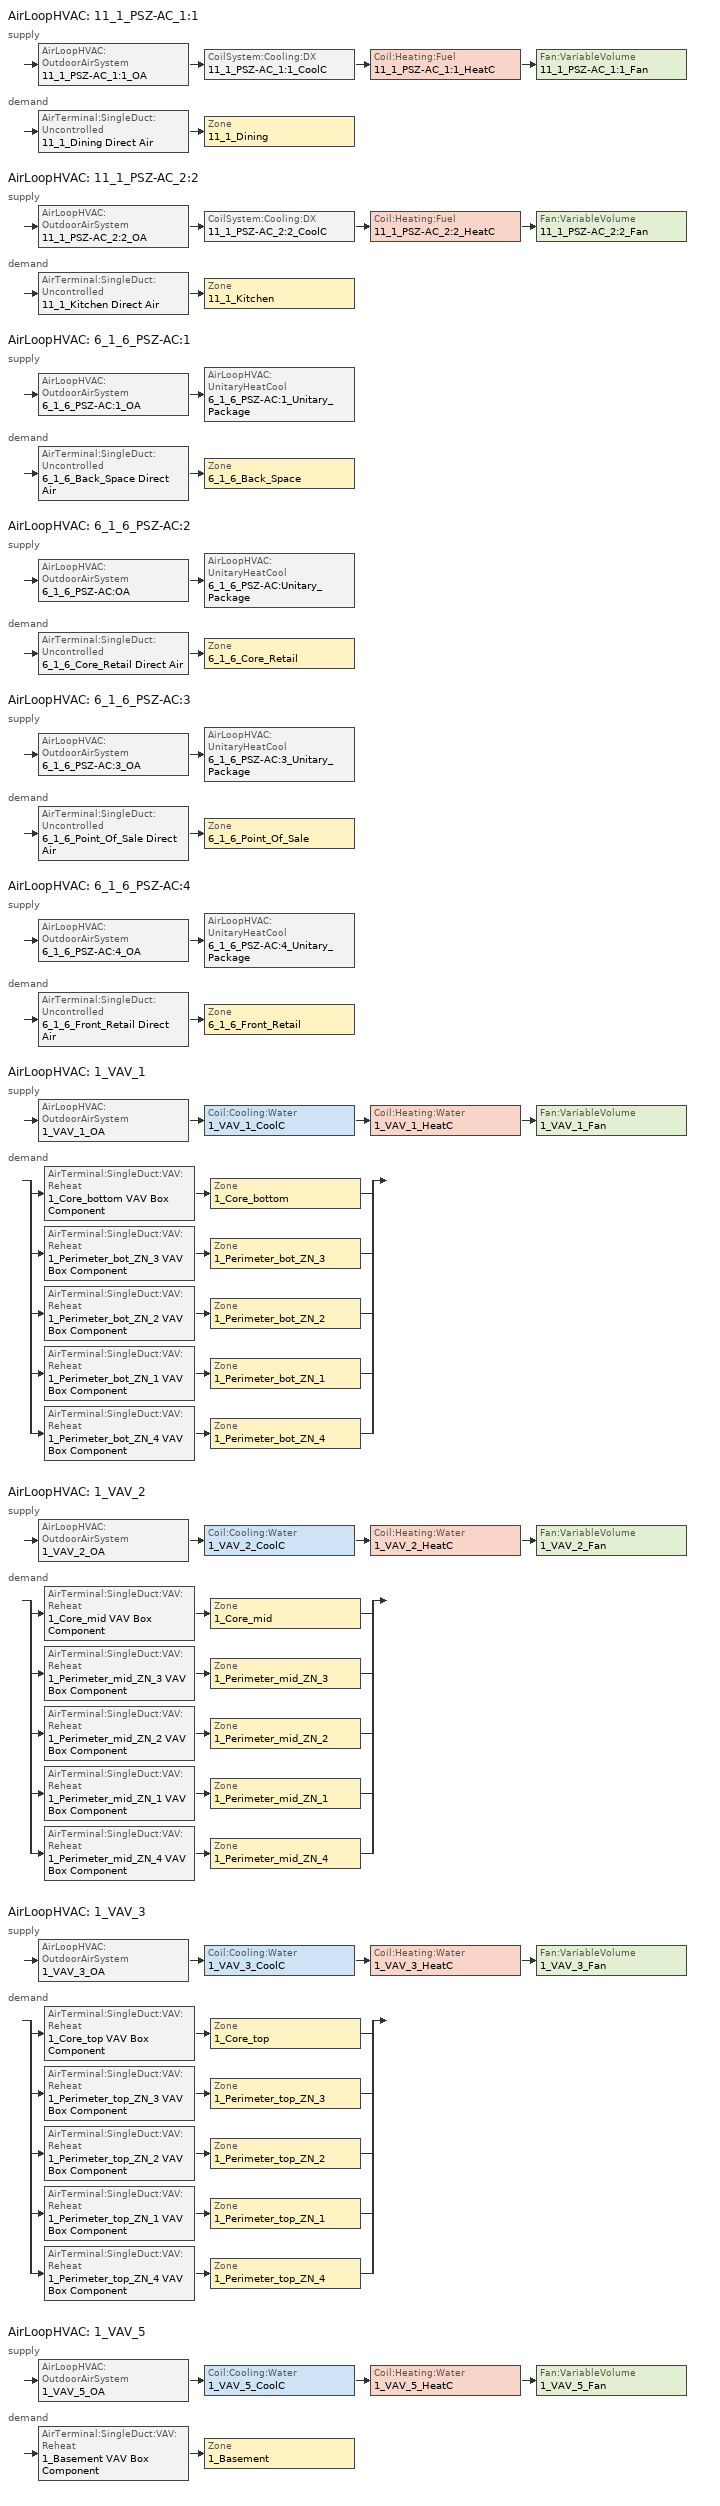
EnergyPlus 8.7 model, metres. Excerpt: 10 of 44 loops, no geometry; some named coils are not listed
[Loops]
AirLoopHVAC '11_1_PSZ-AC_1:1'
 supply: AirLoopHVAC:OutdoorAirSystem '11_1_PSZ-AC_1:1_OA' > CoilSystem:Cooling:DX '11_1_PSZ-AC_1:1_CoolC' > Coil:Heating:Fuel '11_1_PSZ-AC_1:1_HeatC' > Fan:VariableVolume '11_1_PSZ-AC_1:1_Fan'
 demand: AirTerminal:SingleDuct:Uncontrolled '11_1_Dining Direct Air' > Zone '11_1_Dining'
AirLoopHVAC '11_1_PSZ-AC_2:2'
 supply: AirLoopHVAC:OutdoorAirSystem '11_1_PSZ-AC_2:2_OA' > CoilSystem:Cooling:DX '11_1_PSZ-AC_2:2_CoolC' > Coil:Heating:Fuel '11_1_PSZ-AC_2:2_HeatC' > Fan:VariableVolume '11_1_PSZ-AC_2:2_Fan'
 demand: AirTerminal:SingleDuct:Uncontrolled '11_1_Kitchen Direct Air' > Zone '11_1_Kitchen'
AirLoopHVAC '6_1_6_PSZ-AC:1'
 supply: AirLoopHVAC:OutdoorAirSystem '6_1_6_PSZ-AC:1_OA' > AirLoopHVAC:UnitaryHeatCool '6_1_6_PSZ-AC:1_Unitary_Package'
 demand: AirTerminal:SingleDuct:Uncontrolled '6_1_6_Back_Space Direct Air' > Zone '6_1_6_Back_Space'
AirLoopHVAC '6_1_6_PSZ-AC:2'
 supply: AirLoopHVAC:OutdoorAirSystem '6_1_6_PSZ-AC:OA' > AirLoopHVAC:UnitaryHeatCool '6_1_6_PSZ-AC:Unitary_Package'
 demand: AirTerminal:SingleDuct:Uncontrolled '6_1_6_Core_Retail Direct Air' > Zone '6_1_6_Core_Retail'
AirLoopHVAC '6_1_6_PSZ-AC:3'
 supply: AirLoopHVAC:OutdoorAirSystem '6_1_6_PSZ-AC:3_OA' > AirLoopHVAC:UnitaryHeatCool '6_1_6_PSZ-AC:3_Unitary_Package'
 demand: AirTerminal:SingleDuct:Uncontrolled '6_1_6_Point_Of_Sale Direct Air' > Zone '6_1_6_Point_Of_Sale'
AirLoopHVAC '6_1_6_PSZ-AC:4'
 supply: AirLoopHVAC:OutdoorAirSystem '6_1_6_PSZ-AC:4_OA' > AirLoopHVAC:UnitaryHeatCool '6_1_6_PSZ-AC:4_Unitary_Package'
 demand: AirTerminal:SingleDuct:Uncontrolled '6_1_6_Front_Retail Direct Air' > Zone '6_1_6_Front_Retail'
AirLoopHVAC '1_VAV_1'
 supply: AirLoopHVAC:OutdoorAirSystem '1_VAV_1_OA' > Coil:Cooling:Water '1_VAV_1_CoolC' > Coil:Heating:Water '1_VAV_1_HeatC' > Fan:VariableVolume '1_VAV_1_Fan'
 demand: split
  | AirTerminal:SingleDuct:VAV:Reheat '1_Core_bottom VAV Box Component' > Zone '1_Core_bottom'
  | AirTerminal:SingleDuct:VAV:Reheat '1_Perimeter_bot_ZN_3 VAV Box Component' > Zone '1_Perimeter_bot_ZN_3'
  | AirTerminal:SingleDuct:VAV:Reheat '1_Perimeter_bot_ZN_2 VAV Box Component' > Zone '1_Perimeter_bot_ZN_2'
  | AirTerminal:SingleDuct:VAV:Reheat '1_Perimeter_bot_ZN_1 VAV Box Component' > Zone '1_Perimeter_bot_ZN_1'
  | AirTerminal:SingleDuct:VAV:Reheat '1_Perimeter_bot_ZN_4 VAV Box Component' > Zone '1_Perimeter_bot_ZN_4'
AirLoopHVAC '1_VAV_2'
 supply: AirLoopHVAC:OutdoorAirSystem '1_VAV_2_OA' > Coil:Cooling:Water '1_VAV_2_CoolC' > Coil:Heating:Water '1_VAV_2_HeatC' > Fan:VariableVolume '1_VAV_2_Fan'
 demand: split
  | AirTerminal:SingleDuct:VAV:Reheat '1_Core_mid VAV Box Component' > Zone '1_Core_mid'
  | AirTerminal:SingleDuct:VAV:Reheat '1_Perimeter_mid_ZN_3 VAV Box Component' > Zone '1_Perimeter_mid_ZN_3'
  | AirTerminal:SingleDuct:VAV:Reheat '1_Perimeter_mid_ZN_2 VAV Box Component' > Zone '1_Perimeter_mid_ZN_2'
  | AirTerminal:SingleDuct:VAV:Reheat '1_Perimeter_mid_ZN_1 VAV Box Component' > Zone '1_Perimeter_mid_ZN_1'
  | AirTerminal:SingleDuct:VAV:Reheat '1_Perimeter_mid_ZN_4 VAV Box Component' > Zone '1_Perimeter_mid_ZN_4'
AirLoopHVAC '1_VAV_3'
 supply: AirLoopHVAC:OutdoorAirSystem '1_VAV_3_OA' > Coil:Cooling:Water '1_VAV_3_CoolC' > Coil:Heating:Water '1_VAV_3_HeatC' > Fan:VariableVolume '1_VAV_3_Fan'
 demand: split
  | AirTerminal:SingleDuct:VAV:Reheat '1_Core_top VAV Box Component' > Zone '1_Core_top'
  | AirTerminal:SingleDuct:VAV:Reheat '1_Perimeter_top_ZN_3 VAV Box Component' > Zone '1_Perimeter_top_ZN_3'
  | AirTerminal:SingleDuct:VAV:Reheat '1_Perimeter_top_ZN_2 VAV Box Component' > Zone '1_Perimeter_top_ZN_2'
  | AirTerminal:SingleDuct:VAV:Reheat '1_Perimeter_top_ZN_1 VAV Box Component' > Zone '1_Perimeter_top_ZN_1'
  | AirTerminal:SingleDuct:VAV:Reheat '1_Perimeter_top_ZN_4 VAV Box Component' > Zone '1_Perimeter_top_ZN_4'
AirLoopHVAC '1_VAV_5'
 supply: AirLoopHVAC:OutdoorAirSystem '1_VAV_5_OA' > Coil:Cooling:Water '1_VAV_5_CoolC' > Coil:Heating:Water '1_VAV_5_HeatC' > Fan:VariableVolume '1_VAV_5_Fan'
 demand: AirTerminal:SingleDuct:VAV:Reheat '1_Basement VAV Box Component' > Zone '1_Basement'
[DesignSpecification:OutdoorAir]
Name | Outdoor Air Method | Outdoor Air Flow per Person {m3/s-person} | Outdoor Air Flow per Zone Floor Area {m3/s-m2}
11_1_SZ DSOA Dining | Flow/Person | 0.01
11_1_SZ DSOA Kitchen | Flow/Person | 0.008
6_1_6_SZ DSOA Back_Space | Flow/Area |  | 0.00075
6_1_6_SZ DSOA Core_Retail; 6_1_6_SZ DSOA Front_Retail; 6_1_6_SZ DSOA Point_Of_Sale | Flow/Area |  | 0.0015
1_SZ DSOA Basement; 1_SZ DSOA Core_bottom; 1_SZ DSOA Core_mid; 1_SZ DSOA Core_top; 1_SZ DSOA Perimeter_bot_ZN_1; 1_SZ DSOA Perimeter_bot_ZN_2; 1_SZ DSOA Perimeter_bot_ZN_3; 1_SZ DSOA Perimeter_bot_ZN_4; 1_SZ DSOA Perimeter_mid_ZN_1; 1_SZ DSOA Perimeter_mid_ZN_2; 1_SZ DSOA Perimeter_mid_ZN_3; 1_SZ DSOA Perimeter_mid_ZN_4; 1_SZ DSOA Perimeter_top_ZN_1; 1_SZ DSOA Perimeter_top_ZN_2; 1_SZ DSOA Perimeter_top_ZN_3; 1_SZ DSOA Perimeter_top_ZN_4 | Flow/Person | 0.0125
[Sizing:Zone] Zone Cooling Design Supply Air Temperature Input Method=SupplyAirTemperature; Zone Heating Design Supply Air Temperature Input Method=SupplyAirTemperature; Zone Cooling Design Supply Air Humidity Ratio {kgWater/kgDryAir}=0.0085; Zone Heating Design Supply Air Humidity Ratio {kgWater/kgDryAir}=0.008; Cooling Design Air Flow Method=DesignDay; Heating Design Air Flow Method=DesignDay
Name | Zone Cooling Design Supply Air Temperature {C} | Zone Heating Design Supply Air Temperature {C} | Design Specification Outdoor Air Object
11_1_Dining | 14 | 40 | 11_1_SZ DSOA Dining
11_1_Kitchen | 14 | 40 | 11_1_SZ DSOA Kitchen
6_1_6_Back_Space | 14 | 40 | 6_1_6_SZ DSOA Back_Space
6_1_6_Core_Retail | 14 | 40 | 6_1_6_SZ DSOA Core_Retail
6_1_6_Front_Retail | 14 | 40 | 6_1_6_SZ DSOA Front_Retail
6_1_6_Point_Of_Sale | 14 | 40 | 6_1_6_SZ DSOA Point_Of_Sale
1_Basement | 12.8 | 50 | 1_SZ DSOA Basement
1_Core_bottom | 12.8 | 50 | 1_SZ DSOA Core_bottom
1_Core_mid | 12.8 | 50 | 1_SZ DSOA Core_mid
1_Core_top | 12.8 | 50 | 1_SZ DSOA Core_top
1_Perimeter_bot_ZN_1 | 12.8 | 50 | 1_SZ DSOA Perimeter_bot_ZN_1
1_Perimeter_bot_ZN_2 | 12.8 | 50 | 1_SZ DSOA Perimeter_bot_ZN_2
1_Perimeter_bot_ZN_3 | 12.8 | 50 | 1_SZ DSOA Perimeter_bot_ZN_3
1_Perimeter_bot_ZN_4 | 12.8 | 50 | 1_SZ DSOA Perimeter_bot_ZN_4
1_Perimeter_mid_ZN_1 | 12.8 | 50 | 1_SZ DSOA Perimeter_mid_ZN_1
1_Perimeter_mid_ZN_2 | 12.8 | 50 | 1_SZ DSOA Perimeter_mid_ZN_2
1_Perimeter_mid_ZN_3 | 12.8 | 50 | 1_SZ DSOA Perimeter_mid_ZN_3
1_Perimeter_mid_ZN_4 | 12.8 | 50 | 1_SZ DSOA Perimeter_mid_ZN_4
1_Perimeter_top_ZN_1 | 12.8 | 50 | 1_SZ DSOA Perimeter_top_ZN_1
1_Perimeter_top_ZN_2 | 12.8 | 50 | 1_SZ DSOA Perimeter_top_ZN_2
1_Perimeter_top_ZN_3 | 12.8 | 50 | 1_SZ DSOA Perimeter_top_ZN_3
1_Perimeter_top_ZN_4 | 12.8 | 50 | 1_SZ DSOA Perimeter_top_ZN_4
[Sizing:System] Type of Load to Size On=Sensible; Design Outdoor Air Flow Rate {m3/s}=AUTOSIZE; Preheat Design Temperature {C}=7; Preheat Design Humidity Ratio {kgWater/kgDryAir}=0.008; Precool Design Temperature {C}=12.8; Precool Design Humidity Ratio {kgWater/kgDryAir}=0.008; Central Cooling Design Supply Air Temperature {C}=12.8; Type of Zone Sum to Use=NonCoincident; Central Cooling Design Supply Air Humidity Ratio {kgWater/kgDryAir}=0.0085; Central Heating Design Supply Air Humidity Ratio {kgWater/kgDryAir}=0.008; Cooling Supply Air Flow Rate Method=DesignDay; Heating Supply Air Flow Rate Method=DesignDay; Zone Maximum Outdoor Air Fraction=1; Cooling Design Capacity Method=CoolingDesignCapacity; Cooling Design Capacity {W}=autosize; Heating Design Capacity Method=HeatingDesignCapacity; Heating Design Capacity {W}=autosize; Central Cooling Capacity Control Method=VAV
Name | Central Heating Maximum System Air Flow Ratio | Central Heating Design Supply Air Temperature {C} | 100% Outdoor Air in Cooling | 100% Outdoor Air in Heating | Cooling Supply Air Flow Rate {m3/s} | Heating Supply Air Flow Rate {m3/s}
11_1_PSZ-AC_1:1; 6_1_6_PSZ-AC:1; 6_1_6_PSZ-AC:2; 6_1_6_PSZ-AC:3; 6_1_6_PSZ-AC:4 | 1 | 40 | No | No | 0 | 0
11_1_PSZ-AC_2:2 | 1 | 40 | YES | YES | 0 | 0
1_VAV_1; 1_VAV_2; 1_VAV_3; 1_VAV_5 | 0.3 | 16.7 | No | No
[ZoneControl:Thermostat]
Name | Zone or ZoneList | Control Type Schedule | Control 1
11_1_Dining Thermostat | 11_1_Dining | 11_1_Dual Zone Control Type Sched | 11_1_Dining DualSPSched
11_1_Kitchen Thermostat | 11_1_Kitchen | 11_1_Dual Zone Control Type Sched | 11_1_Kitchen DualSPSched
6_1_6_Back_Space Thermostat | 6_1_6_Back_Space | 6_1_6_Dual Zone Control Type Sched | 6_1_6_Back_Space DualSPSched
6_1_6_Core_Retail Thermostat | 6_1_6_Core_Retail | 6_1_6_Dual Zone Control Type Sched | 6_1_6_Core_Retail DualSPSched
6_1_6_Front_Retail Thermostat | 6_1_6_Front_Retail | 6_1_6_Dual Zone Control Type Sched | 6_1_6_Front_Retail DualSPSched
6_1_6_Point_Of_Sale Thermostat | 6_1_6_Point_Of_Sale | 6_1_6_Dual Zone Control Type Sched | 6_1_6_Point_Of_Sale DualSPSched
1_Basement Thermostat | 1_Basement | 1_Dual Zone Control Type Sched | 1_Basement DualSPSched
1_Core_bottom Thermostat | 1_Core_bottom | 1_Dual Zone Control Type Sched | 1_Core_bottom DualSPSched
1_Core_mid Thermostat | 1_Core_mid | 1_Dual Zone Control Type Sched | 1_Core_mid DualSPSched
1_Core_top Thermostat | 1_Core_top | 1_Dual Zone Control Type Sched | 1_Core_top DualSPSched
1_Perimeter_bot_ZN_1 Thermostat | 1_Perimeter_bot_ZN_1 | 1_Dual Zone Control Type Sched | 1_Perimeter_bot_ZN_1 DualSPSched
1_Perimeter_bot_ZN_2 Thermostat | 1_Perimeter_bot_ZN_2 | 1_Dual Zone Control Type Sched | 1_Perimeter_bot_ZN_2 DualSPSched
1_Perimeter_bot_ZN_3 Thermostat | 1_Perimeter_bot_ZN_3 | 1_Dual Zone Control Type Sched | 1_Perimeter_bot_ZN_3 DualSPSched
1_Perimeter_bot_ZN_4 Thermostat | 1_Perimeter_bot_ZN_4 | 1_Dual Zone Control Type Sched | 1_Perimeter_bot_ZN_4 DualSPSched
1_Perimeter_mid_ZN_1 Thermostat | 1_Perimeter_mid_ZN_1 | 1_Dual Zone Control Type Sched | 1_Perimeter_mid_ZN_1 DualSPSched
1_Perimeter_mid_ZN_2 Thermostat | 1_Perimeter_mid_ZN_2 | 1_Dual Zone Control Type Sched | 1_Perimeter_mid_ZN_2 DualSPSched
1_Perimeter_mid_ZN_3 Thermostat | 1_Perimeter_mid_ZN_3 | 1_Dual Zone Control Type Sched | 1_Perimeter_mid_ZN_3 DualSPSched
1_Perimeter_mid_ZN_4 Thermostat | 1_Perimeter_mid_ZN_4 | 1_Dual Zone Control Type Sched | 1_Perimeter_mid_ZN_4 DualSPSched
1_Perimeter_top_ZN_1 Thermostat | 1_Perimeter_top_ZN_1 | 1_Dual Zone Control Type Sched | 1_Perimeter_top_ZN_1 DualSPSched
1_Perimeter_top_ZN_2 Thermostat | 1_Perimeter_top_ZN_2 | 1_Dual Zone Control Type Sched | 1_Perimeter_top_ZN_2 DualSPSched
1_Perimeter_top_ZN_3 Thermostat | 1_Perimeter_top_ZN_3 | 1_Dual Zone Control Type Sched | 1_Perimeter_top_ZN_3 DualSPSched
1_Perimeter_top_ZN_4 Thermostat | 1_Perimeter_top_ZN_4 | 1_Dual Zone Control Type Sched | 1_Perimeter_top_ZN_4 DualSPSched
[ThermostatSetpoint:DualSetpoint]
Name | Heating Setpoint Temperature Schedule | Cooling Setpoint Temperature Schedule
11_1_Dining DualSPSched | 11_1_HTGSETP_SCH | 11_1_CLGSETP_SCH
11_1_Kitchen DualSPSched | 11_1_HTGSETP_KITCHEN_SCH | 11_1_CLGSETP_KITCHEN_SCH
6_1_6_Back_Space DualSPSched; 6_1_6_Core_Retail DualSPSched; 6_1_6_Front_Retail DualSPSched; 6_1_6_Point_Of_Sale DualSPSched | 6_1_6_HTGSETP_SCH | 6_1_6_CLGSETP_SCH
1_Basement DualSPSched; 1_Core_bottom DualSPSched; 1_Core_mid DualSPSched; 1_Core_top DualSPSched; 1_Perimeter_bot_ZN_1 DualSPSched; 1_Perimeter_bot_ZN_2 DualSPSched; 1_Perimeter_bot_ZN_3 DualSPSched; 1_Perimeter_bot_ZN_4 DualSPSched; 1_Perimeter_mid_ZN_1 DualSPSched; 1_Perimeter_mid_ZN_2 DualSPSched; 1_Perimeter_mid_ZN_3 DualSPSched; 1_Perimeter_mid_ZN_4 DualSPSched; 1_Perimeter_top_ZN_1 DualSPSched; 1_Perimeter_top_ZN_2 DualSPSched; 1_Perimeter_top_ZN_3 DualSPSched; 1_Perimeter_top_ZN_4 DualSPSched | 1_HTGSETP_SCH | 1_CLGSETP_SCH
[AirTerminal:SingleDuct:Uncontrolled] Maximum Air Flow Rate {m3/s}=AUTOSIZE
Name | Availability Schedule
11_1_Dining Direct Air; 11_1_Kitchen Direct Air | 11_1_ALWAYS_ON
6_1_6_Back_Space Direct Air; 6_1_6_Core_Retail Direct Air; 6_1_6_Front_Retail Direct Air; 6_1_6_Point_Of_Sale Direct Air | 6_1_6_ALWAYS_ON
[AirTerminal:SingleDuct:VAV:Reheat] Availability Schedule=1_ALWAYS_ON; Maximum Air Flow Rate {m3/s}=AUTOSIZE; Zone Minimum Air Flow Input Method=Constant; Constant Minimum Air Flow Fraction=0.3; Maximum Hot Water or Steam Flow Rate {m3/s}=AUTOSIZE; Minimum Hot Water or Steam Flow Rate {m3/s}=0; Convergence Tolerance=0.001; Damper Heating Action=NORMAL; Maximum Flow per Zone Floor Area During Reheat {m3/s-m2}=AUTOCALCULATE; Maximum Flow Fraction During Reheat=AUTOCALCULATE
Name | Reheat Coil
1_Basement VAV Box Component | 1_Basement VAV Box Reheat Coil
1_Core_bottom VAV Box Component | 1_Core_bottom VAV Box Reheat Coil
1_Core_mid VAV Box Component | 1_Core_mid VAV Box Reheat Coil
1_Core_top VAV Box Component | 1_Core_top VAV Box Reheat Coil
1_Perimeter_bot_ZN_1 VAV Box Component | 1_Perimeter_bot_ZN_1 VAV Box Reheat Coil
1_Perimeter_bot_ZN_2 VAV Box Component | 1_Perimeter_bot_ZN_2 VAV Box Reheat Coil
1_Perimeter_bot_ZN_3 VAV Box Component | 1_Perimeter_bot_ZN_3 VAV Box Reheat Coil
1_Perimeter_bot_ZN_4 VAV Box Component | 1_Perimeter_bot_ZN_4 VAV Box Reheat Coil
1_Perimeter_mid_ZN_1 VAV Box Component | 1_Perimeter_mid_ZN_1 VAV Box Reheat Coil
1_Perimeter_mid_ZN_2 VAV Box Component | 1_Perimeter_mid_ZN_2 VAV Box Reheat Coil
1_Perimeter_mid_ZN_3 VAV Box Component | 1_Perimeter_mid_ZN_3 VAV Box Reheat Coil
1_Perimeter_mid_ZN_4 VAV Box Component | 1_Perimeter_mid_ZN_4 VAV Box Reheat Coil
1_Perimeter_top_ZN_1 VAV Box Component | 1_Perimeter_top_ZN_1 VAV Box Reheat Coil
1_Perimeter_top_ZN_2 VAV Box Component | 1_Perimeter_top_ZN_2 VAV Box Reheat Coil
1_Perimeter_top_ZN_3 VAV Box Component | 1_Perimeter_top_ZN_3 VAV Box Reheat Coil
1_Perimeter_top_ZN_4 VAV Box Component | 1_Perimeter_top_ZN_4 VAV Box Reheat Coil
[Zone equipment]
11_1_Dining: 11_1_Dining Exhaust Fan, 11_1_Dining Direct Air
11_1_Kitchen: 11_1_Kitchen Exhaust Fan, 11_1_Kitchen Direct Air
6_1_6_Back_Space: 6_1_6_Back_Space Direct Air
6_1_6_Core_Retail: 6_1_6_Core_Retail Direct Air
6_1_6_Front_Retail: 6_1_6_Front_Retail Direct Air
6_1_6_Point_Of_Sale: 6_1_6_Point_Of_Sale Direct Air
1_Basement: 1_Basement VAV Box Component
1_Core_bottom: 1_Core_bottom VAV Box Component
1_Core_mid: 1_Core_mid VAV Box Component
1_Core_top: 1_Core_top VAV Box Component
1_Perimeter_bot_ZN_1: 1_Perimeter_bot_ZN_1 VAV Box Component
1_Perimeter_bot_ZN_2: 1_Perimeter_bot_ZN_2 VAV Box Component
1_Perimeter_bot_ZN_3: 1_Perimeter_bot_ZN_3 VAV Box Component
1_Perimeter_bot_ZN_4: 1_Perimeter_bot_ZN_4 VAV Box Component
1_Perimeter_mid_ZN_1: 1_Perimeter_mid_ZN_1 VAV Box Component
1_Perimeter_mid_ZN_2: 1_Perimeter_mid_ZN_2 VAV Box Component
1_Perimeter_mid_ZN_3: 1_Perimeter_mid_ZN_3 VAV Box Component
1_Perimeter_mid_ZN_4: 1_Perimeter_mid_ZN_4 VAV Box Component
1_Perimeter_top_ZN_1: 1_Perimeter_top_ZN_1 VAV Box Component
1_Perimeter_top_ZN_2: 1_Perimeter_top_ZN_2 VAV Box Component
1_Perimeter_top_ZN_3: 1_Perimeter_top_ZN_3 VAV Box Component
1_Perimeter_top_ZN_4: 1_Perimeter_top_ZN_4 VAV Box Component
[Fan:VariableVolume] Maximum Flow Rate {m3/s}=AUTOSIZE; Fan Power Minimum Air Flow Rate {m3/s}=0; Motor In Airstream Fraction=1; Fan Power Coefficient 1=0.0407599; Fan Power Coefficient 2=0.088045; Fan Power Coefficient 3=-0.0729261; Fan Power Coefficient 4=0.94374; Fan Power Coefficient 5=0
Name | Availability Schedule | Fan Total Efficiency | Pressure Rise {Pa} | Fan Power Minimum Flow Rate Input Method | Motor Efficiency
11_1_PSZ-AC_1:1_Fan; 11_1_PSZ-AC_2:2_Fan | 11_1_HVACOperationSchd | 0.5915 | 500 | Fraction | 0.91
1_VAV_1_Fan; 1_VAV_3_Fan | 1_ReheatCoilAvailSched | 0.6045 | 1017.592 | FixedFlowRate | 0.93
1_VAV_2_Fan | 1_ReheatCoilAvailSched | 0.6175 | 1017.592 | FixedFlowRate | 0.95
1_VAV_5_Fan | 1_ReheatCoilAvailSched | 0.5915 | 1109.648 | FixedFlowRate | 0.91
[Fan:OnOff] Availability Schedule=6_1_6_HVACOperationSchd; Maximum Flow Rate {m3/s}=AUTOSIZE; Motor In Airstream Fraction=1
Name | Fan Total Efficiency | Pressure Rise {Pa} | Motor Efficiency
6_1_6_PSZ-AC:1_Unitary_Package_fan | 0.56875 | 622 | 0.875
6_1_6_PSZ-AC:Unitary_Package_fan | 0.5915 | 1109.648 | 0.91
6_1_6_PSZ-AC:3_Unitary_Package_fan | 0.546 | 622 | 0.84
6_1_6_PSZ-AC:4_Unitary_Package_fan | 0.53625 | 622 | 0.825
[Fan:ZoneExhaust] Availability Schedule=11_1_HVACOperationSchd; Fan Total Efficiency=1; Pressure Rise {Pa}=1.0e-006
Name | Maximum Flow Rate {m3/s}
11_1_Dining Exhaust Fan | 1.828
11_1_Kitchen Exhaust Fan | 0.06
[Coil:Cooling:Water] Availability Schedule=1_CoolingCoilAvailSched; Design Water Flow Rate {m3/s}=AUTOSIZE; Design Air Flow Rate {m3/s}=AUTOSIZE; Design Inlet Water Temperature {C}=AUTOSIZE; Design Inlet Air Temperature {C}=AUTOSIZE; Design Outlet Air Temperature {C}=AUTOSIZE; Design Inlet Air Humidity Ratio {kgWater/kgDryAir}=AUTOSIZE; Design Outlet Air Humidity Ratio {kgWater/kgDryAir}=AUTOSIZE; Type of Analysis=SimpleAnalysis; Heat Exchanger Configuration=CrossFlow
1_VAV_3_CoolC; 1_VAV_2_CoolC; 1_VAV_1_CoolC; 1_VAV_5_CoolC
[Coil:Cooling:DX:SingleSpeed] Gross Rated Total Cooling Capacity {W}=AUTOSIZE; Gross Rated Sensible Heat Ratio=AUTOSIZE; Rated Air Flow Rate {m3/s}=AUTOSIZE
Name | Availability Schedule | Gross Rated Cooling COP {W/W} | Total Cooling Capacity Function of Temperature Curve | Total Cooling Capacity Function of Flow Fraction Curve | Energy Input Ratio Function of Temperature Curve | Energy Input Ratio Function of Flow Fraction Curve | Part Load Fraction Correlation Curve
11_1_PSZ-AC_2:2_CoolC DXCoil | 11_1_CoolingCoilAvailSched | 3.66668 | 11_1_Cool-Cap-fT | 11_1_ConstantCubic | 11_1_Cool-EIR-fT | 11_1_ConstantCubic | 11_1_Cool-PLF-fPLR
6_1_6_PSZ-AC:1_Unitary_Package_CoolCoil | 6_1_6_CoolingCoilAvailSched | 3.50016 | 6_1_6_Cool-Cap-fT | 6_1_6_ConstantCubic | 6_1_6_Cool-EIR-fT | 6_1_6_ConstantCubic | 6_1_6_Cool-PLF-fPLR
6_1_6_PSZ-AC:Unitary_Package_CoolCoil | 6_1_6_CoolingCoilAvailSched | 3.23372 | 6_1_6_Measured_CoolCStandard10Ton_CapFT | 6_1_6_Measured_CoolCStandard10Ton_CapFF | 6_1_6_Measured_CoolCStandard10Ton_EIRFT | 6_1_6_Measured_CoolCStandard10Ton_EIRFFF | 6_1_6_No_PLR_Degredation
6_1_6_PSZ-AC:3_Unitary_Package_CoolCoil; 6_1_6_PSZ-AC:4_Unitary_Package_CoolCoil | 6_1_6_CoolingCoilAvailSched | 3.66668 | 6_1_6_Cool-Cap-fT | 6_1_6_ConstantCubic | 6_1_6_Cool-EIR-fT | 6_1_6_ConstantCubic | 6_1_6_Cool-PLF-fPLR
[Coil:Cooling:DX:TwoSpeed]
11_1_PSZ-AC_1:1_CoolC DXCoil: Availability Schedule=11_1_CoolingCoilAvailSched; High Speed Gross Rated Total Cooling Capacity {W}=AUTOSIZE; High Speed Rated Sensible Heat Ratio=AUTOSIZE; High Speed Gross Rated Cooling COP {W/W}=3.23372; High Speed Rated Air Flow Rate {m3/s}=AUTOSIZE; Total Cooling Capacity Function of Temperature Curve=11_1_Measured_CoolCStandard10Ton_CapFT; Total Cooling Capacity Function of Flow Fraction Curve=11_1_Measured_CoolCStandard10Ton_CapFF; Energy Input Ratio Function of Temperature Curve=11_1_Measured_CoolCStandard10Ton_EIRFT; Energy Input Ratio Function of Flow Fraction Curve=11_1_Measured_CoolCStandard10Ton_EIRFFF; Part Load Fraction Correlation Curve=11_1_No_PLR_Degredation; Low Speed Gross Rated Total Cooling Capacity {W}=AUTOSIZE; Low Speed Gross Rated Sensible Heat Ratio=AUTOSIZE; Low Speed Gross Rated Cooling COP {W/W}=3.28187; Low Speed Rated Air Flow Rate {m3/s}=AUTOSIZE; Low Speed Total Cooling Capacity Function of Temperature Curve=11_1_Measured_LowSpeedCoolCapLSFT; Low Speed Energy Input Ratio Function of Temperature Curve=11_1_Measured_LowSpeedCoolEIRLSFT
[Coil:Heating:Water] Availability Schedule=1_ReheatCoilAvailSched; U-Factor Times Area Value {W/K}=AUTOSIZE; Maximum Water Flow Rate {m3/s}=AUTOSIZE; Performance Input Method=UFactorTimesAreaAndDesignWaterFlowRate; Rated Capacity {W}=AUTOSIZE; Rated Inlet Water Temperature {C}=82.2; Rated Inlet Air Temperature {C}=16.6; Rated Outlet Water Temperature {C}=71.1; Rated Outlet Air Temperature {C}=32.2
1_VAV_1_HeatC; 1_VAV_2_HeatC; 1_VAV_3_HeatC; 1_VAV_5_HeatC
[Coil:Heating:Fuel] Fuel Type=NaturalGas; Nominal Capacity {W}=AUTOSIZE
Name | Availability Schedule | Burner Efficiency
11_1_PSZ-AC_1:1_HeatC | 11_1_ReheatCoilAvailSched | 0.78
11_1_PSZ-AC_2:2_HeatC | 11_1_ReheatCoilAvailSched | 0.8
6_1_6_PSZ-AC:1_Unitary_Package_HeatCoil; 6_1_6_PSZ-AC:3_Unitary_Package_HeatCoil; 6_1_6_PSZ-AC:4_Unitary_Package_HeatCoil | 6_1_6_ReheatCoilAvailSched | 0.8
6_1_6_PSZ-AC:Unitary_Package_HeatCoil | 6_1_6_ReheatCoilAvailSched | 0.78
[CoilSystem:Cooling:DX] Availability Schedule=11_1_CoolingCoilAvailSched
Name | Cooling Coil
11_1_PSZ-AC_1:1_CoolC | 11_1_PSZ-AC_1:1_CoolC DXCoil
11_1_PSZ-AC_2:2_CoolC | 11_1_PSZ-AC_2:2_CoolC DXCoil
[AirLoopHVAC:UnitaryHeatCool] Availability Schedule=6_1_6_ALWAYS_ON; Supply Air Fan Operating Mode Schedule=6_1_6_HVACOperationSchd; Maximum Supply Air Temperature {C}=AUTOSIZE; Cooling Supply Air Flow Rate {m3/s}=AUTOSIZE; Heating Supply Air Flow Rate {m3/s}=AUTOSIZE; No Load Supply Air Flow Rate {m3/s}=AUTOSIZE; Fan Placement=BlowThrough; Dehumidification Control Type=None
Name | Controlling Zone or Thermostat Location | Supply Fan | Heating Coil | Cooling Coil
6_1_6_PSZ-AC:1_Unitary_Package | 6_1_6_Back_Space | 6_1_6_PSZ-AC:1_Unitary_Package_fan | 6_1_6_PSZ-AC:1_Unitary_Package_HeatCoil | 6_1_6_PSZ-AC:1_Unitary_Package_CoolCoil
6_1_6_PSZ-AC:Unitary_Package | 6_1_6_Core_Retail | 6_1_6_PSZ-AC:Unitary_Package_fan | 6_1_6_PSZ-AC:Unitary_Package_HeatCoil | 6_1_6_PSZ-AC:Unitary_Package_CoolCoil
6_1_6_PSZ-AC:3_Unitary_Package | 6_1_6_Point_Of_Sale | 6_1_6_PSZ-AC:3_Unitary_Package_fan | 6_1_6_PSZ-AC:3_Unitary_Package_HeatCoil | 6_1_6_PSZ-AC:3_Unitary_Package_CoolCoil
6_1_6_PSZ-AC:4_Unitary_Package | 6_1_6_Front_Retail | 6_1_6_PSZ-AC:4_Unitary_Package_fan | 6_1_6_PSZ-AC:4_Unitary_Package_HeatCoil | 6_1_6_PSZ-AC:4_Unitary_Package_CoolCoil
[Controller:WaterCoil] Control Variable=Temperature; Actuator Variable=Flow; Maximum Actuated Flow {m3/s}=AUTOSIZE; Minimum Actuated Flow {m3/s}=0
Name | Action | Controller Convergence Tolerance {deltaC}
1_VAV_1_CoolC_Controller; 1_VAV_2_CoolC_Controller; 1_VAV_3_CoolC_Controller; 1_VAV_5_CoolC_Controller | Reverse
1_VAV_1_HeatC_Controller; 1_VAV_2_HeatC_Controller; 1_VAV_3_HeatC_Controller; 1_VAV_5_HeatC_Controller | Normal | 0.0001
[Controller:OutdoorAir] Minimum Outdoor Air Flow Rate {m3/s}=AUTOSIZE; Maximum Outdoor Air Flow Rate {m3/s}=AUTOSIZE; Economizer Control Action Type=ModulateFlow; Economizer Maximum Limit Dry-Bulb Temperature {C}=28; Economizer Maximum Limit Enthalpy {J/kg}=64000; Economizer Minimum Limit Dry-Bulb Temperature {C}=-100; Lockout Type=NoLockout; Minimum Limit Type=FixedMinimum
Name | Economizer Control Type | Minimum Outdoor Air Schedule
11_1_PSZ-AC_1:1_OA_Controller | DifferentialDryBulb | 11_1_MinOA_Sched
11_1_PSZ-AC_2:2_OA_Controller | NoEconomizer | 11_1_MinOA_Sched
6_1_6_PSZ-AC:1_OA_Controller; 6_1_6_PSZ-AC:3_OA_Controller; 6_1_6_PSZ-AC:4_OA_Controller | NoEconomizer | 6_1_6_HVACOperationSchd
6_1_6_PSZ-AC:OA_Controller | DifferentialDryBulb | 6_1_6_HVACOperationSchd
1_VAV_1_OA_Controller; 1_VAV_2_OA_Controller; 1_VAV_3_OA_Controller; 1_VAV_5_OA_Controller | DifferentialDryBulb | 1_MinOA_MotorizedDamper_Sched
[AirLoopHVAC] Design Supply Air Flow Rate {m3/s}=AUTOSIZE
11_1_PSZ-AC_1:1; 11_1_PSZ-AC_2:2; 6_1_6_PSZ-AC:1; 6_1_6_PSZ-AC:2; 6_1_6_PSZ-AC:3; 6_1_6_PSZ-AC:4; 1_VAV_1; 1_VAV_2; 1_VAV_3; 1_VAV_5
[SetpointManager:Scheduled] Control Variable=Temperature; Schedule=1_Seasonal-Reset-Supply-Air-Temp-Sch
Name | Setpoint Node or NodeList
1_VAV_1 SAT setpoint | 1_VAV_1 Supply Equipment Outlet Node
1_VAV_2 SAT setpoint | 1_VAV_2 Supply Equipment Outlet Node
1_VAV_3 SAT setpoint | 1_VAV_3 Supply Equipment Outlet Node
1_VAV_5 SAT setpoint | 1_VAV_5 Supply Equipment Outlet Node
[SetpointManager:SingleZone:Reheat] Control Variable=Temperature; Minimum Supply Air Temperature {C}=10; Maximum Supply Air Temperature {C}=50
Name | Control Zone | Setpoint Node or NodeList
11_1_SupAirTemp MngrDining | 11_1_Dining | 11_1_PSZ-AC_1:1 Supply Equipment Outlet Node
11_1_SupAirTemp MngrKitchen | 11_1_Kitchen | 11_1_PSZ-AC_2:2 Supply Equipment Outlet Node
6_1_6_SupAirTemp MngrBack_Space | 6_1_6_Back_Space | 6_1_6_PSZ-AC:1 Supply Equipment Outlet Node
6_1_6_SupAirTemp MngrCore_Retail | 6_1_6_Core_Retail | 6_1_6_PSZ-AC:2 Supply Equipment Outlet Node
6_1_6_SupAirTemp MngrFront_Retail | 6_1_6_Front_Retail | 6_1_6_PSZ-AC:4 Supply Equipment Outlet Node
6_1_6_SupAirTemp MngrPoint_Of_Sale | 6_1_6_Point_Of_Sale | 6_1_6_PSZ-AC:3 Supply Equipment Outlet Node
[SetpointManager:MixedAir] Control Variable=Temperature
Name | Setpoint Node or NodeList
11_1_PSZ-AC_1:1_CoolC SAT Manager | 11_1_PSZ-AC_1:1_CoolC-PSZ-AC_1:1_HeatCNode
11_1_PSZ-AC_1:1_HeatC MixedAir Manager | 11_1_PSZ-AC_1:1_HeatC-PSZ-AC_1:1_FanNode
11_1_PSZ-AC_1:1_OAMixed Air Temp Manager | 11_1_PSZ-AC_1:1_OA-PSZ-AC_1:1_CoolCNode
11_1_PSZ-AC_2:2_CoolC SAT Manager | 11_1_PSZ-AC_2:2_CoolC-PSZ-AC_2:2_HeatCNode
11_1_PSZ-AC_2:2_HeatC MixedAir Manager | 11_1_PSZ-AC_2:2_HeatC-PSZ-AC_2:2_FanNode
11_1_PSZ-AC_2:2_OAMixed Air Temp Manager | 11_1_PSZ-AC_2:2_OA-PSZ-AC_2:2_CoolCNode
6_1_6_PSZ-AC:1_OAMixed Air Temp Manager | 6_1_6_PSZ-AC:1_OA-PSZ-AC:1_Unitary_PackageNode
6_1_6_PSZ-AC:OAMixed Air Temp Manager | 6_1_6_PSZ-AC:OA-PSZ-AC:Unitary_PackageNode
6_1_6_PSZ-AC:3_OAMixed Air Temp Manager | 6_1_6_PSZ-AC:3_OA-PSZ-AC:3_Unitary_PackageNode
6_1_6_PSZ-AC:4_OAMixed Air Temp Manager | 6_1_6_PSZ-AC:4_OA-PSZ-AC:4_Unitary_PackageNode
1_VAV_1_CoolC SAT Manager | 1_VAV_1_CoolC-VAV_1_HeatCNode
1_VAV_1_HeatC SAT Manager | 1_VAV_1_HeatC-VAV_1_FanNode
1_VAV_1_OAMixed Air Temp Manager | 1_VAV_1_OA-VAV_1_CoolCNode
1_VAV_2_CoolC SAT Manager | 1_VAV_2_CoolC-VAV_2_HeatCNode
1_VAV_2_HeatC SAT Manager | 1_VAV_2_HeatC-VAV_2_FanNode
1_VAV_2_OAMixed Air Temp Manager | 1_VAV_2_OA-VAV_2_CoolCNode
1_VAV_3_CoolC SAT Manager | 1_VAV_3_CoolC-VAV_3_HeatCNode
1_VAV_3_HeatC SAT Manager | 1_VAV_3_HeatC-VAV_3_FanNode
1_VAV_3_OAMixed Air Temp Manager | 1_VAV_3_OA-VAV_3_CoolCNode
1_VAV_5_CoolC SAT Manager | 1_VAV_5_CoolC-VAV_5_HeatCNode
1_VAV_5_HeatC SAT Manager | 1_VAV_5_HeatC-VAV_5_FanNode
1_VAV_5_OAMixed Air Temp Manager | 1_VAV_5_OA-VAV_5_CoolCNode
[Refrigeration:Case] Availability Schedule=11_1_ALWAYS_ON; Zone=11_1_Kitchen; Rated Ambient Temperature {C}=23.88; Rated Ambient Relative Humidity {percent}=55; Latent Case Credit Curve Type=CaseTemperatureMethod; Standard Case Lighting Power per Unit Length {W/m}=33; Case Lighting Schedule=11_1_BLDG_LIGHT_SCH; Fraction of Lighting Energy to Case=1; Case Anti-Sweat Heater Power per Unit Length {W/m}=0; Minimum Anti-Sweat Heater Power per Unit Length {W/m}=0; Anti-Sweat Heater Control Type=None; Humidity at Zero Anti-Sweat Heater Energy {percent}=0; Case Height {m}=0; Defrost Energy Correction Curve Type=None
Name | Rated Total Cooling Capacity per Unit Length {W/m} | Rated Latent Heat Ratio | Rated Runtime Fraction | Case Length {m} | Case Operating Temperature {C} | Latent Case Credit Curve | Standard Case Fan Power per Unit Length {W/m} | Operating Case Fan Power per Unit Length {W/m} | Fraction of Anti-Sweat Heater Energy to Case | Case Defrost Power per Unit Length {W/m} | Case Defrost Type | Case Defrost Schedule | Case Defrost Drip-Down Schedule | Under Case HVAC Return Air Fraction | Refrigerated Case Restocking Schedule | Case Credit Fraction Schedule
11_1_Kitchen_Case:1_WALKINFREEZER | 688 | 0.1 | 0.4 | 2.44 | -23 | 11_1_Kitchen_Case:1_WALKINFREEZERSingleShelfHorizontal_LatentEnergyMult | 74 | 74 | 0 | 820 | Electric | 11_1_Kitchen_Case:1_WALKINFREEZER_CaseDefrost2aDaySched | 11_1_Kitchen_Case:1_WALKINFREEZER_CaseDripDown2aDaySched | 0 | 11_1_Kitchen_Case:1_WALKINFREEZER_WalkInStockingSched | 11_1_Kitchen_Case:1_WALKINFREEZER_CaseCreditReduxSched
11_1_Kitchen_Case:2_SELFCONTAINEDDISPLAYCASE | 734 | 0.08 | 0.85 | 3.05 | 2 | 11_1_Kitchen_Case:2_SELFCONTAINEDDISPLAYCASEMultiShelfVertical_LatentEnergyMult | 66 | 66 | 0.2 | 0 | None |  |  | 0.05 | 11_1_Kitchen_Case:2_SELFCONTAINEDDISPLAYCASE_CaseStockingSched
[Refrigeration:CompressorRack] Heat Rejection Location=OUTDOORS; Design Condenser Fan Power {W}=330; Condenser Type=AIRCOOLED
Name | Design Compressor Rack COP {W/W} | Compressor Rack COP Function of Temperature Curve | Condenser Fan Power Function of Temperature Curve | Refrigeration Case Name or WalkIn Name or CaseAndWalkInList
11_1_RACK1 | 1.5 | 11_1_RACK1_RackCOPfTCurve | 11_1_RACK1_RackCondFanCurve2 | 11_1_Kitchen_Case:1_WALKINFREEZER
11_1_RACK2 | 3 | 11_1_RACK2_RackCOPfTCurve |  | 11_1_Kitchen_Case:2_SELFCONTAINEDDISPLAYCASE
[Schedule:Compact]
11_1_ALWAYS_ON; 6_1_6_ALWAYS_ON; 1_ALWAYS_ON: Through: 12/31, For: AllDays, Until: 24:00, 1
11_1_BLDG_LIGHT_SCH: Through: 12/31, For: SummerDesignDay, Until: 24:00, 1, For: WinterDesignDay, Until: 24:00, 0, For: Weekday Saturday Sunday Holidays AllOtherDays, Until: 01:00, 0.45, Until: 05:00, 0.15, Until: 06:00, 0.45, Until: 24:00, 0.9
11_1_Dual Zone Control Type Sched; 6_1_6_Dual Zone Control Type Sched; 1_Dual Zone Control Type Sched: Through: 12/31, For: AllDays, Until: 24:00, 4
11_1_CLGSETP_KITCHEN_SCH: Through: 12/31, For: WinterDesignDay, Until: 24:00, 30, For: AllOtherDays, Until: 01:00, 26, Until: 05:00, 30, Until: 24:00, 26
11_1_HTGSETP_KITCHEN_SCH: Through: 12/31, For: SummerDesignDay, Until: 24:00, 15.6, For: WinterDesignDay, Until: 24:00, 19, For: AllOtherDays, Until: 01:00, 19, Until: 05:00, 15.6, Until: 24:00, 19
11_1_CLGSETP_SCH: Through: 12/31, For: WinterDesignDay, Until: 24:00, 30, For: AllOtherDays, Until: 01:00, 25, Until: 05:00, 30, Until: 24:00, 25
11_1_HTGSETP_SCH: Through: 12/31, For: SummerDesignDay, Until: 24:00, 15.6, For: WinterDesignDay, Until: 24:00, 20, For: AllOtherDays, Until: 01:00, 20, Until: 05:00, 15.6, Until: 24:00, 20
11_1_HVACOperationSchd; 11_1_MinOA_Sched: Through: 12/31, For: AllDays, Until: 01:00, 1, Until: 05:00, 0, Until: 24:00, 1
11_1_Kitchen_Case:1_WALKINFREEZER_CaseCreditReduxSched: Through: 12/31, For:AllDays, Interpolate:No, Until: 7:00, 0.2, Until: 21:00, 0.4, Until: 24:00, 0.2
11_1_Kitchen_Case:1_WALKINFREEZER_CaseDefrost2aDaySched: Through: 12/31, For:AllDays, Interpolate:Yes, Until: 11:00, 0, Until: 11:20, 1, Until: 23:00, 0, Until: 23:20, 1, Until: 24:00, 0
11_1_Kitchen_Case:1_WALKINFREEZER_CaseDripDown2aDaySched: Through: 12/31, For:AllDays, Interpolate:Yes, Until: 11:00, 0, Until: 11:30, 1, Until: 23:00, 0, Until: 23:30, 1, Until: 24:00, 0
11_1_Kitchen_Case:1_WALKINFREEZER_WalkInStockingSched: Through: 12/31, For: Tuesday Friday, Until: 4:00, 0, Until: 5:00, 725, Until: 6:00, 417, Until: 7:00, 290, Until: 24:00, 0, For: AllOtherDays, Until: 4:00, 0, Until: 5:00, 125, Until: 6:00, 117, Until: 7:00, 90, Until: 19:00, 0, Until: 20:00, 125, Until: 21:00, 117, Until: 22:00, 90, Until: 24:00, 0
11_1_Kitchen_Case:2_SELFCONTAINEDDISPLAYCASE_CaseStockingSched: Through: 12/31, For:AllDays, Until: 6:00, 0, Until: 7:00, 50, Until: 9:00, 70, Until: 10:00, 80, Until: 11:00, 70, Until: 13:00, 50, Until: 14:00, 80, Until: 15:00, 90, Until: 16:00, 80, Until: 24:00, 0
11_1_CoolingCoilAvailSched: Through: 6/30, For: AllDays, Until: 24:00, 0, Through: 9/30, For: WeekDays, Until: 1:00, 1, Until: 5:00, 0, Until: 24:00, 1, For: SummerDesignDay WinterDesignDay, Until: 24:00, 1, For: AllOtherDays, Until: 24:00, 1, Through: 12/31, For: AllDays, Until: 24:00, 0
11_1_ReheatCoilAvailSched: Through: 6/30, For: AllDays, Until: 24:00, 1, Through: 8/31, For: AllDays, Until: 1:00, 0, Until: 5:00, 0, Until: 24:00, 0, Through: 12/31, For: AllDays, Until: 24:00, 1
6_1_6_CLGSETP_SCH: Through: 12/31, For: Weekdays SummerDesignDay, Until: 06:00, 30, Until: 21:00, 25, Until: 24:00, 30, For: Saturday, Until: 06:00, 30, Until: 22:00, 25, Until: 24:00, 30, For WinterDesignDay, Until: 24:00, 30, For: Sunday Holidays AllOtherDays, Until: 8:00, 30, Until: 19:00, 25, Until: 24:00, 30
6_1_6_HTGSETP_SCH: Through: 12/31, For: Weekdays, Until: 06:00, 15.6, Until: 21:00, 20, Until: 24:00, 15.6, For SummerDesignDay, Until: 24:00, 15.6, For WinterDesignDay, Until: 24:00, 20, For: Saturday, Until: 06:00, 15.6, Until: 22:00, 20, Until: 24:00, 15.6, For: Sunday Holidays AllOtherDays, Until:  8:00, 15.6, Until: 19:00, 20, Until: 24:00, 15.6
6_1_6_HVACOperationSchd: Through: 12/31, For: Weekdays SummerDesignDay, Until: 06:00, 0, Until: 21:00, 1, Until: 24:00, 0, For: Saturday WinterDesignDay, Until: 06:00, 0, Until: 22:00, 1, Until: 24:00, 0, For: AllOtherDays, Until: 08:00, 0, Until: 19:00, 1, Until: 24:00, 0
6_1_6_CoolingCoilAvailSched: Through: 5/15, For: AllDays, Until: 24:00, 0, Through: 9/30, For: WeekDays, Until: 7:00, 1, Until: 17:00, 1, Until: 24:00, 1, For: SummerDesignDay WinterDesignDay, Until: 24:00, 1, For: AllOtherDays, Until: 24:00, 1, Through: 12/31, For: AllDays, Until: 24:00, 0
6_1_6_ReheatCoilAvailSched: Through: 6/30, For: AllDays, Until: 24:00, 1, Through: 8/31, For: WeekDays, Until: 7:00, 1, Until: 17:00, 1, Until: 24:00, 1, For: SummerDesignDay WinterDesignDay, Until: 24:00, 1, For: AllOtherDays, Until: 24:00, 1, Through: 12/31, For: AllDays, Until: 24:00, 1
1_CoolingCoilAvailSched: Through: 6/30, For: AllDays, Until: 24:00, 0, Through: 9/30, For: WeekDays, Until: 6:00, 0, Until: 22:00, 1, Until: 24:00, 0, For: SummerDesignDay WinterDesignDay, Until: 24:00, 1, For: AllOtherDays, Until: 24:00, 1, Through: 12/31, For: AllDays, Until: 24:00, 0
1_ReheatCoilAvailSched: Through: 6/30, For: AllDays, Until: 24:00, 1, Through: 8/31, For: AllDays, Until: 6:00, 1, Until: 22:00, 1, Until: 24:00, 0, Through: 12/31, For: AllDays, Until: 24:00, 1
1_CLGSETP_SCH: Through: 12/31, For: Weekdays SummerDesignDay, Until: 06:00, 26.7, Until: 22:00, 25, Until: 24:00, 26.7, For: Saturday, Until: 06:00, 26.7, Until: 18:00, 25, Until: 24:00, 26.7, For WinterDesignDay, Until: 24:00, 26.7, For: AllOtherDays, Until: 24:00, 26.7
1_HTGSETP_SCH: Through: 12/31, For: Weekdays, Until: 06:00, 15.6, Until: 22:00, 20, Until: 24:00, 15.6, For SummerDesignDay, Until: 24:00, 15.6, For: Saturday, Until: 06:00, 15.6, Until: 18:00, 20, Until: 24:00, 15.6, For: WinterDesignDay, Until: 24:00, 20, For: AllOtherDays, Until: 24:00, 15.6
1_Seasonal-Reset-Supply-Air-Temp-Sch: Through: 12/31, For: AllDays, Until: 24:00, 12.8
1_MinOA_MotorizedDamper_Sched: Through: 12/31, For: Weekdays SummerDesignDay, Until: 07:00, 0, Until: 22:00, 1, Until: 24:00, 0, For: Saturday WinterDesignDay, Until: 07:00, 0, Until: 18:00, 1, Until: 24:00, 0, For: AllOtherDays, Until: 24:00, 0
[Curve:Quadratic]
Name | Coefficient1 Constant | Coefficient2 x | Coefficient3 x**2 | Minimum Value of x | Maximum Value of x | Minimum Curve Output | Maximum Curve Output
11_1_Cool-PLF-fPLR; 6_1_6_Cool-PLF-fPLR | 0.909496 | 0.0986477 | -0.00819488 | 0 | 1 | 0.7 | 1
11_1_Measured_CoolCStandard10Ton_CapFF; 6_1_6_Measured_CoolCStandard10Ton_CapFF | 0.7685 | 0.2315 | 0 | 0.776 | 1.197
11_1_Measured_CoolCStandard10Ton_EIRFFF; 6_1_6_Measured_CoolCStandard10Ton_EIRFFF | 1.192 | -0.1917 | 0 | 0.776 | 1.197
11_1_No_PLR_Degredation; 6_1_6_No_PLR_Degredation | 1 | 0 | 0 | 0 | 1
11_1_RACK1_RackCOPfTCurve | 1.7603 | -0.0377 | 0.0004 | 10 | 35
11_1_RACK1_RackCondFanCurve2 | 0 | 0.0286 | 0 | 0 | 35
11_1_RACK2_RackCOPfTCurve | 1 | 0 | 0 | 0 | 50
[Curve:Cubic]
Name | Coefficient1 Constant | Coefficient2 x | Coefficient3 x**2 | Coefficient4 x**3 | Minimum Value of x | Maximum Value of x
11_1_ConstantCubic; 6_1_6_ConstantCubic | 1 | 0 | 0 | 0 | -100 | 100
11_1_Kitchen_Case:1_WALKINFREEZERSingleShelfHorizontal_LatentEnergyMult | 0.020376 | 0.00024378 | 1.14e-05 | 1.811e-07 | -35 | 20
11_1_Kitchen_Case:2_SELFCONTAINEDDISPLAYCASEMultiShelfVertical_LatentEnergyMult | 0.0265263 | 0.00107803 | -6.02558e-05 | 1.23732e-06 | -35 | 20
[Curve:Biquadratic]
Name | Coefficient1 Constant | Coefficient2 x | Coefficient3 x**2 | Coefficient4 y | Coefficient5 y**2 | Coefficient6 x*y | Minimum Value of x | Maximum Value of x | Minimum Value of y | Maximum Value of y
11_1_Cool-Cap-fT; 6_1_6_Cool-Cap-fT | 0.971212 | -0.0152755 | 0.00144345 | -0.00039321 | -6.8364e-06 | -0.000290596 | -100 | 100 | -100 | 100
11_1_Cool-EIR-fT; 6_1_6_Cool-EIR-fT | 0.286871 | 0.0239022 | -0.000810648 | 0.0134585 | 0.000338936 | -0.000487004 | -100 | 100 | -100 | 100
11_1_Measured_LowSpeedCoolCapLSFT | 0.4136 | 0.03105 | 0 | 0.006952 | -0.0002128 | 0 | 11.1 | 29.4 | 10 | 50.3
11_1_Measured_CoolCStandard10Ton_CapFT; 6_1_6_Measured_CoolCStandard10Ton_CapFT | 0.52357 | 0.03478 | 0 | -0.001915 | -0.00010838 | 0 | 11.1 | 29.4 | 10 | 50.3
11_1_Measured_LowSpeedCoolEIRLSFT | 1.1389 | -0.04518 | 0.0014298 | 0.006044 | 0.0006745 | -0.0012325 | 11.1 | 29.4 | 10 | 50.3
11_1_Measured_CoolCStandard10Ton_EIRFT; 6_1_6_Measured_CoolCStandard10Ton_EIRFT | 0.9847 | -0.04285 | 0.0013562 | 0.009934 | 0.0006398 | -0.001169 | 11.1 | 29.4 | 10 | 50.3
